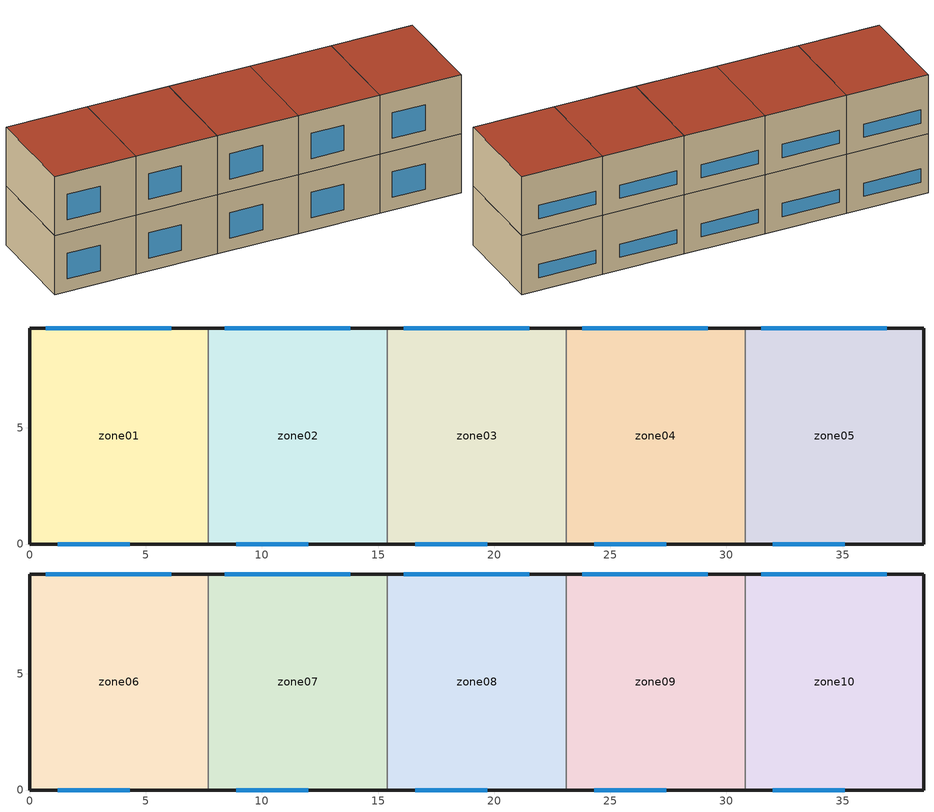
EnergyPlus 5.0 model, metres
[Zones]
zone01
 floor ground (GROUND_FLOOR): 0,0 0,9.3 7.7,9.3 7.7,0 z0
 wall outside (EXT_WALL): 7.7,9.3 0,9.3 0,0 7.7,0 z0:5.8
 wall to zone02 (ADJ_WALL): 7.7,0 7.7,9.3 z0:5.8
 window (EXT_WINDOW1): 1.2,0 4.3,0 z1.25:3.75; 6.1,9.3 0.7,9.3 z1.25:2.55
 ceiling to zone06 (ADJ_CEILING): 7.7,0 7.7,9.3 0,9.3 0,0 z5.8
zone02
 floor ground (GROUND_FLOOR): 7.7,0 7.7,9.3 15.4,9.3 15.4,0 z0
 wall outside (EXT_WALL): 15.4,9.3 7.7,9.3 / 7.7,0 15.4,0 z0:5.8
 wall to zone03 (ADJ_WALL): 15.4,0 15.4,9.3 z0:5.8
 wall to zone01 (ADJ_WALL): 7.7,9.3 7.7,0 z0:5.8
 window (EXT_WINDOW1): 8.9,0 12,0 z1.25:3.75; 13.8,9.3 8.4,9.3 z1.25:2.55
 ceiling to zone07 (ADJ_CEILING): 15.4,0 15.4,9.3 7.7,9.3 7.7,0 z5.8
zone03
 floor ground (GROUND_FLOOR): 15.4,0 15.4,9.3 23.1,9.3 23.1,0 z0
 wall outside (EXT_WALL): 23.1,9.3 15.4,9.3 / 15.4,0 23.1,0 z0:5.8
 wall to zone04 (ADJ_WALL): 23.1,0 23.1,9.3 z0:5.8
 wall to zone02 (ADJ_WALL): 15.4,9.3 15.4,0 z0:5.8
 window (EXT_WINDOW1): 16.6,0 19.7,0 z1.25:3.75; 21.5,9.3 16.1,9.3 z1.25:2.55
 ceiling to zone08 (ADJ_CEILING): 23.1,0 23.1,9.3 15.4,9.3 15.4,0 z5.8
zone04
 floor ground (GROUND_FLOOR): 23.1,0 23.1,9.3 30.8,9.3 30.8,0 z0
 wall outside (EXT_WALL): 30.8,9.3 23.1,9.3 / 23.1,0 30.8,0 z0:5.8
 wall to zone05 (ADJ_WALL): 30.8,0 30.8,9.3 z0:5.8
 wall to zone03 (ADJ_WALL): 23.1,9.3 23.1,0 z0:5.8
 window (EXT_WINDOW1): 24.3,0 27.4,0 z1.25:3.75; 29.2,9.3 23.8,9.3 z1.25:2.55
 ceiling to zone09 (ADJ_CEILING): 30.8,0 30.8,9.3 23.1,9.3 23.1,0 z5.8
zone05
 floor ground (GROUND_FLOOR): 30.8,0 30.8,9.3 38.5,9.3 38.5,0 z0
 wall outside (EXT_WALL): 30.8,0 38.5,0 38.5,9.3 30.8,9.3 z0:5.8
 wall to zone04 (ADJ_WALL): 30.8,9.3 30.8,0 z0:5.8
 window (EXT_WINDOW1): 32,0 35.1,0 z1.25:3.75; 36.9,9.3 31.5,9.3 z1.25:2.55
 ceiling to zone10 (ADJ_CEILING): 38.5,0 38.5,9.3 30.8,9.3 30.8,0 z5.8
zone06
 floor to zone01 (ADJ_CEILING): 0,0 0,9.3 7.7,9.3 7.7,0 z5.8
 wall outside (EXT_WALL): 7.7,9.3 0,9.3 0,0 7.7,0 z5.8:11.6
 wall to zone07 (ADJ_WALL): 7.7,0 7.7,9.3 z5.8:11.6
 window (EXT_WINDOW1): 1.2,0 4.3,0 z7.05:9.55; 6.1,9.3 0.7,9.3 z7.05:8.35
 roof outside (EXT_ROOF): 7.7,0 7.7,9.3 0,9.3 0,0 z11.6
zone07
 floor to zone02 (ADJ_CEILING): 7.7,0 7.7,9.3 15.4,9.3 15.4,0 z5.8
 wall outside (EXT_WALL): 15.4,9.3 7.7,9.3 / 7.7,0 15.4,0 z5.8:11.6
 wall to zone08 (ADJ_WALL): 15.4,0 15.4,9.3 z5.8:11.6
 wall to zone06 (ADJ_WALL): 7.7,9.3 7.7,0 z5.8:11.6
 window (EXT_WINDOW1): 8.9,0 12,0 z7.05:9.55; 13.8,9.3 8.4,9.3 z7.05:8.35
 roof outside (EXT_ROOF): 15.4,0 15.4,9.3 7.7,9.3 7.7,0 z11.6
zone08
 floor to zone03 (ADJ_CEILING): 15.4,0 15.4,9.3 23.1,9.3 23.1,0 z5.8
 wall outside (EXT_WALL): 23.1,9.3 15.4,9.3 / 15.4,0 23.1,0 z5.8:11.6
 wall to zone09 (ADJ_WALL): 23.1,0 23.1,9.3 z5.8:11.6
 wall to zone07 (ADJ_WALL): 15.4,9.3 15.4,0 z5.8:11.6
 window (EXT_WINDOW1): 16.6,0 19.7,0 z7.05:9.55; 21.5,9.3 16.1,9.3 z7.05:8.35
 roof outside (EXT_ROOF): 23.1,0 23.1,9.3 15.4,9.3 15.4,0 z11.6
zone09
 floor to zone04 (ADJ_CEILING): 23.1,0 23.1,9.3 30.8,9.3 30.8,0 z5.8
 wall outside (EXT_WALL): 30.8,9.3 23.1,9.3 / 23.1,0 30.8,0 z5.8:11.6
 wall to zone10 (ADJ_WALL): 30.8,0 30.8,9.3 z5.8:11.6
 wall to zone08 (ADJ_WALL): 23.1,9.3 23.1,0 z5.8:11.6
 window (EXT_WINDOW1): 24.3,0 27.4,0 z7.05:9.55; 29.2,9.3 23.8,9.3 z7.05:8.35
 roof outside (EXT_ROOF): 30.8,0 30.8,9.3 23.1,9.3 23.1,0 z11.6
zone10
 floor to zone05 (ADJ_CEILING): 30.8,0 30.8,9.3 38.5,9.3 38.5,0 z5.8
 wall outside (EXT_WALL): 30.8,0 38.5,0 38.5,9.3 30.8,9.3 z5.8:11.6
 wall to zone09 (ADJ_WALL): 30.8,9.3 30.8,0 z5.8:11.6
 window (EXT_WINDOW1): 32,0 35.1,0 z7.05:9.55; 36.9,9.3 31.5,9.3 z7.05:8.35
 roof outside (EXT_ROOF): 38.5,0 38.5,9.3 30.8,9.3 30.8,0 z11.6
[Building]
TRNSYS18: North Axis {deg}=0; Terrain=City; Loads Convergence Tolerance Value=0; Temperature Convergence Tolerance Value {deltaC}=0; Solar Distribution=FullInteriorAndExterior; Maximum Number of Warmup Days=0
[Site:Location]
not used: Latitude {deg}=0; Longitude {deg}=0; Time Zone {hr}=0; Elevation {m}=0
[Construction]
GROUND_FLOOR; EXT_WALL; EXT_ROOF; ADJ_WALL; ADJ_CEILING; EXT_WINDOW1: 
[WindowProperty:ShadingControl]
ESHADE=0; ISHADE=INPUT 1*MAX_ISHADE : SHADECNTRL=ISHADE_INTERNAL
[SurfaceProperty:OtherSideCoefficients]
BOUNDARY=IDENTICAL; BOUNDARY=INPUT 1*TBOUNDARY; BOUNDARY=INPUT 1*TBOUNDARY_2; BOUNDARY=INPUT 1*TBOUNDARY_3; BOUNDARY=INPUT 1*TGROUND; BOUNDARY=20; BOUNDARY=15
[Zone] Multiplier=1
zone01; zone02; zone03; zone04; zone05; zone06; zone07; zone08; zone09; zone10
